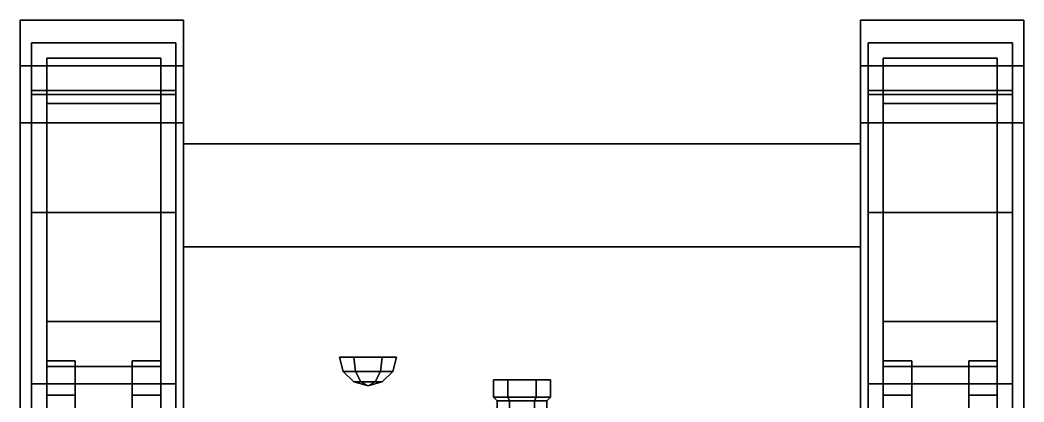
# Model space of a CAD drawing. Extents: x -1.32 to 1.32, y -3.69 to 3.69.
# Drawn here: x -1.32 to 1.32, y 2.687 to 3.69 of the extents above; entities that cross this region are included whole.
import ezdxf

# ---------------------------------------------------------------- set-up
doc = ezdxf.new("R2010")
doc.units = 0
doc.layers.get('0').update_dxf_attribs({"linetype": 'CONTINUOUS'})
for name, color, linetype in [('GUN', 1, 'CONTINUOUS'), ('MUDGUARD', 3, 'CONTINUOUS'), ('TRACKS', 5, 'CONTINUOUS'), ('WHEEL', 2, 'CONTINUOUS')]:
    doc.layers.add(name, color=color, linetype=linetype)

msp = doc.modelspace()

# ---------------------------------------------------------------- linework, layer by layer
for points in [[(-0.89, 3.095, 0.55), (-0.89, 2.645, 0.55), (-0.89, 2.645, 1.485), (-0.89, 3.365, 1.1)], [(0.89, 3.365, 1.1), (0.89, 3.095, 0.55), (-0.89, 3.095, 0.55), (-0.89, 3.365, 1.1)], [(-0.89, 3.365, 1.1), (-0.89, 2.645, 1.485), (0.89, 2.645, 1.485), (0.89, 3.365, 1.1)], [(0.89, 2.645, 1.485), (0.89, 2.645, 0.55), (0.89, 3.095, 0.55), (0.89, 3.365, 1.1)], [(0.89, 3.095, 0.55), (0.89, -2.845, 0.55), (-0.89, -2.845, 0.55), (-0.89, 3.095, 0.55)], [(-0.4375, 2.7675, 1.5312), (-0.4425, 2.805, 1.54), (-0.48, 2.805, 1.475), (-0.47, 2.7675, 1.475)], [(-0.47, 2.7675, 1.475), (-0.48, 2.805, 1.475), (-0.4425, 2.805, 1.41), (-0.4375, 2.7675, 1.4187)], [(-0.4425, 2.805, 1.41), (-0.48, 2.805, 1.475), (-0.33, 2.805, 1.475), (-0.3675, 2.805, 1.41)], [(-0.48, 2.805, 1.475), (-0.4425, 2.805, 1.54), (-0.3675, 2.805, 1.54), (-0.33, 2.805, 1.475)], [(-0.3725, 2.7675, 1.5312), (-0.3675, 2.805, 1.54), (-0.4425, 2.805, 1.54), (-0.4375, 2.7675, 1.5312)], [(-0.4375, 2.7675, 1.4187), (-0.4425, 2.805, 1.41), (-0.3675, 2.805, 1.41), (-0.3725, 2.7675, 1.4188)], [(-0.34, 2.7675, 1.475), (-0.33, 2.805, 1.475), (-0.3675, 2.805, 1.54), (-0.3725, 2.7675, 1.5312)], [(-0.3725, 2.7675, 1.4188), (-0.3675, 2.805, 1.41), (-0.33, 2.805, 1.475), (-0.34, 2.7675, 1.475)], [(-0.4238, 2.74, 1.5075), (-0.4375, 2.7675, 1.5312), (-0.47, 2.7675, 1.475), (-0.4425, 2.74, 1.475)], [(-0.4425, 2.74, 1.475), (-0.47, 2.7675, 1.475), (-0.4375, 2.7675, 1.4187), (-0.4238, 2.74, 1.4425)], [(-0.3863, 2.74, 1.5075), (-0.3725, 2.7675, 1.5312), (-0.4375, 2.7675, 1.5312), (-0.4238, 2.74, 1.5075)], [(-0.4238, 2.74, 1.4425), (-0.4375, 2.7675, 1.4187), (-0.3725, 2.7675, 1.4188), (-0.3863, 2.74, 1.4425)], [(-0.3675, 2.74, 1.475), (-0.34, 2.7675, 1.475), (-0.3725, 2.7675, 1.5312), (-0.3863, 2.74, 1.5075)], [(-0.3863, 2.74, 1.4425), (-0.3725, 2.7675, 1.4188), (-0.34, 2.7675, 1.475), (-0.3675, 2.74, 1.475)], [(-0.405, 2.73, 1.475), (-0.4238, 2.74, 1.5075), (-0.4425, 2.74, 1.475), (-0.405, 2.73, 1.475)], [(-0.405, 2.73, 1.475), (-0.4425, 2.74, 1.475), (-0.4238, 2.74, 1.4425), (-0.405, 2.73, 1.475)], [(-0.405, 2.73, 1.475), (-0.4238, 2.74, 1.4425), (-0.3863, 2.74, 1.4425), (-0.405, 2.73, 1.475)], [(-0.405, 2.73, 1.475), (-0.3863, 2.74, 1.5075), (-0.4238, 2.74, 1.5075), (-0.405, 2.73, 1.475)], [(-0.405, 2.73, 1.475), (-0.3675, 2.74, 1.475), (-0.3863, 2.74, 1.5075), (-0.405, 2.73, 1.475)], [(-0.405, 2.73, 1.475), (-0.3863, 2.74, 1.4425), (-0.3675, 2.74, 1.475), (-0.405, 2.73, 1.475)]]:
    msp.add_3dface(points)
at = {"layer": 'GUN'}
for points in [[(-0.0375, 2.7, 2.09), (-0.075, 2.7, 2.155), (-0.075, 2.745, 2.155), (-0.0375, 2.745, 2.09)], [(-0.075, 2.7, 2.155), (-0.0375, 2.7, 2.22), (-0.0375, 2.745, 2.22), (-0.075, 2.745, 2.155)], [(-0.0375, 2.745, 2.22), (0.0375, 2.745, 2.22), (0.075, 2.745, 2.155), (-0.075, 2.745, 2.155)], [(-0.075, 2.745, 2.155), (0.075, 2.745, 2.155), (0.0375, 2.745, 2.09), (-0.0375, 2.745, 2.09)], [(0.0375, 2.7, 2.09), (-0.0375, 2.7, 2.09), (-0.0375, 2.745, 2.09), (0.0375, 2.745, 2.09)], [(-0.0375, 2.7, 2.22), (0.0375, 2.7, 2.22), (0.0375, 2.745, 2.22), (-0.0375, 2.745, 2.22)], [(0.075, 2.7, 2.155), (0.0375, 2.7, 2.09), (0.0375, 2.745, 2.09), (0.075, 2.745, 2.155)], [(0.0375, 2.7, 2.22), (0.075, 2.7, 2.155), (0.075, 2.745, 2.155), (0.0375, 2.745, 2.22)], [(-0.0325, 2.69, 2.0987), (-0.065, 2.69, 2.155), (-0.075, 2.7, 2.155), (-0.0375, 2.7, 2.09)], [(-0.065, 2.69, 2.155), (-0.0325, 2.69, 2.2113), (-0.0375, 2.7, 2.22), (-0.075, 2.7, 2.155)], [(0.0325, 2.69, 2.0987), (-0.0325, 2.69, 2.0987), (-0.0375, 2.7, 2.09), (0.0375, 2.7, 2.09)], [(-0.0325, 2.69, 2.2113), (0.0325, 2.69, 2.2113), (0.0375, 2.7, 2.22), (-0.0375, 2.7, 2.22)], [(0.065, 2.69, 2.155), (0.0325, 2.69, 2.0987), (0.0375, 2.7, 2.09), (0.075, 2.7, 2.155)], [(0.0325, 2.69, 2.2113), (0.065, 2.69, 2.155), (0.075, 2.7, 2.155), (0.0375, 2.7, 2.22)], [(-0.0325, 2.16, 2.0987), (-0.065, 2.16, 2.155), (-0.065, 2.69, 2.155), (-0.0325, 2.69, 2.0987)], [(-0.065, 2.16, 2.155), (-0.0325, 2.16, 2.2113), (-0.0325, 2.69, 2.2113), (-0.065, 2.69, 2.155)], [(0.0325, 2.16, 2.0987), (-0.0325, 2.16, 2.0987), (-0.0325, 2.69, 2.0987), (0.0325, 2.69, 2.0987)], [(-0.0325, 2.16, 2.2113), (0.0325, 2.16, 2.2113), (0.0325, 2.69, 2.2113), (-0.0325, 2.69, 2.2113)], [(0.065, 2.16, 2.155), (0.0325, 2.16, 2.0987), (0.0325, 2.69, 2.0987), (0.065, 2.69, 2.155)], [(0.0325, 2.16, 2.2113), (0.065, 2.16, 2.155), (0.065, 2.69, 2.155), (0.0325, 2.69, 2.2113)]]:
    msp.add_3dface(points, dxfattribs=at)
at = {"layer": 'MUDGUARD'}
for points in [[(-0.89, 3.69, 1.22), (-1.32, 3.69, 1.22), (-1.32, 3.57, 1.345), (-0.89, 3.57, 1.345)], [(-1.32, 3.69, 1.22), (-0.89, 3.69, 1.22), (-0.89, 3.57, 1.345), (-1.32, 3.57, 1.345)], [(-0.89, 3.365, 1.1), (-0.89, 3.57, 1.345), (-0.89, 3.69, 1.22), (-0.89, 3.365, 1.1)], [(-0.89, 3.57, 1.345), (-0.89, 3.365, 1.1), (-0.89, 3.365, 1.1), (-0.89, 3.69, 1.22)], [(1.32, 3.69, 1.22), (0.89, 3.69, 1.22), (0.89, 3.57, 1.345), (1.32, 3.57, 1.345)], [(0.89, 3.69, 1.22), (1.32, 3.69, 1.22), (1.32, 3.57, 1.345), (0.89, 3.57, 1.345)], [(0.89, 3.69, 1.22), (0.89, 3.365, 1.1), (0.89, 3.42, 1.43), (0.89, 3.57, 1.345)], [(0.89, 3.365, 1.1), (0.89, 3.69, 1.22), (0.89, 3.57, 1.345), (0.89, 3.42, 1.43)], [(-0.89, 3.57, 1.345), (-1.32, 3.57, 1.345), (-1.32, 3.42, 1.43), (-0.89, 3.42, 1.43)], [(-1.32, 3.57, 1.345), (-0.89, 3.57, 1.345), (-0.89, 3.42, 1.43), (-1.32, 3.42, 1.43)], [(-0.89, 3.42, 1.43), (-0.89, 2.7479, 1.43), (-0.89, 3.365, 1.1), (-0.89, 3.57, 1.345)], [(-0.89, 2.7479, 1.43), (-0.89, 3.42, 1.43), (-0.89, 3.57, 1.345), (-0.89, 3.365, 1.1)], [(1.32, 3.57, 1.345), (0.89, 3.57, 1.345), (0.89, 3.42, 1.43), (1.32, 3.42, 1.43)], [(0.89, 3.57, 1.345), (1.32, 3.57, 1.345), (1.32, 3.42, 1.43), (0.89, 3.42, 1.43)], [(-1.32, 3.42, 1.43), (-0.89, 3.42, 1.43), (-0.89, 1.065, 1.43), (-1.32, 1.065, 1.43)], [(-0.89, 3.42, 1.43), (-1.32, 3.42, 1.43), (-1.32, 1.065, 1.43), (-0.89, 1.065, 1.43)], [(0.89, 3.42, 1.43), (1.32, 3.42, 1.43), (1.32, 1.065, 1.43), (0.89, 1.065, 1.43)], [(1.32, 3.42, 1.43), (0.89, 3.42, 1.43), (0.89, 1.065, 1.43), (1.32, 1.065, 1.43)], [(0.89, 3.42, 1.43), (0.89, 3.365, 1.1), (0.89, 2.7479, 1.43)], [(0.89, 3.365, 1.1), (0.89, 3.42, 1.43), (0.89, 2.7479, 1.43)]]:
    msp.add_3dface(points, dxfattribs=at)
at = {"layer": 'TRACKS'}
for points in [[(-1.29, 3.63, 0.91), (-0.91, 3.63, 0.91), (-0.91, 3.495, 1.22), (-1.29, 3.495, 1.22)], [(-0.91, 3.63, 0.91), (-1.29, 3.63, 0.91), (-1.29, 3.495, 1.22), (-0.91, 3.495, 1.22)], [(-1.29, 3.505, 0.615), (-0.91, 3.505, 0.615), (-0.91, 3.63, 0.91), (-1.29, 3.63, 0.91)], [(-0.91, 3.505, 0.615), (-1.29, 3.505, 0.615), (-1.29, 3.63, 0.91), (-0.91, 3.63, 0.91)], [(0.91, 3.505, 0.615), (1.29, 3.505, 0.615), (1.29, 3.63, 0.91), (0.91, 3.63, 0.91)], [(1.29, 3.505, 0.615), (0.91, 3.505, 0.615), (0.91, 3.63, 0.91), (1.29, 3.63, 0.91)], [(0.91, 3.63, 0.91), (1.29, 3.63, 0.91), (1.29, 3.495, 1.22), (0.91, 3.495, 1.22)], [(1.29, 3.63, 0.91), (0.91, 3.63, 0.91), (0.91, 3.495, 1.22), (1.29, 3.495, 1.22)], [(-1.29, 2.735), (-0.91, 2.735), (-0.91, 3.505, 0.615), (-1.29, 3.505, 0.615)], [(-0.91, 2.735), (-1.29, 2.735), (-1.29, 3.505, 0.615), (-0.91, 3.505, 0.615)], [(-0.91, 3.495, 1.22), (-1.29, 3.495, 1.22), (-1.29, 3.185, 1.34), (-0.91, 3.185, 1.34)], [(-1.29, 3.495, 1.22), (-0.91, 3.495, 1.22), (-0.91, 3.185, 1.34), (-1.29, 3.185, 1.34)], [(0.91, 2.735), (1.29, 2.735), (1.29, 3.505, 0.615), (0.91, 3.505, 0.615)], [(1.29, 2.735), (0.91, 2.735), (0.91, 3.505, 0.615), (1.29, 3.505, 0.615)], [(1.29, 3.495, 1.22), (0.91, 3.495, 1.22), (0.91, 3.185, 1.34), (1.29, 3.185, 1.34)], [(0.91, 3.495, 1.22), (1.29, 3.495, 1.22), (1.29, 3.185, 1.34), (0.91, 3.185, 1.34)], [(-0.91, 3.185, 1.34), (-1.29, 3.185, 1.34), (-1.29, -3.29, 1.185), (-0.91, -3.29, 1.185)], [(-1.29, 3.185, 1.34), (-0.91, 3.185, 1.34), (-0.91, -3.29, 1.185), (-1.29, -3.29, 1.185)], [(0.91, 3.185, 1.34), (1.29, 3.185, 1.34), (1.29, -3.29, 1.185), (0.91, -3.29, 1.185)], [(1.29, 3.185, 1.34), (0.91, 3.185, 1.34), (0.91, -3.29, 1.185), (1.29, -3.29, 1.185)], [(-1.29, -2.63), (-0.91, -2.63), (-0.91, 2.735), (-1.29, 2.735)], [(-0.91, -2.63), (-1.29, -2.63), (-1.29, 2.735), (-0.91, 2.735)], [(1.29, -2.63), (0.91, -2.63), (0.91, 2.735), (1.29, 2.735)], [(0.91, -2.63), (1.29, -2.63), (1.29, 2.735), (0.91, 2.735)]]:
    msp.add_3dface(points, dxfattribs=at)
at = {"layer": 'WHEEL'}
for points in [[(-0.95, 3.4714, 1.1964), (-0.95, 3.59, 0.91), (-1.25, 3.59, 0.91), (-1.25, 3.4714, 1.1964)], [(-1.25, 2.78, 0.91), (-1.25, 3.4714, 1.1964), (-1.25, 3.59, 0.91), (-1.25, 2.8986, 0.6236)], [(-1.25, 2.8986, 0.6236), (-1.25, 3.59, 0.91), (-1.25, 3.4714, 0.6236), (-1.25, 3.185, 0.505)], [(-0.95, 3.59, 0.91), (-0.95, 3.4714, 0.6236), (-1.25, 3.4714, 0.6236), (-1.25, 3.59, 0.91)], [(-0.95, 2.8986, 0.6236), (-0.95, 3.59, 0.91), (-0.95, 3.4714, 1.1964), (-0.95, 2.78, 0.91)], [(-0.95, 3.185, 0.505), (-0.95, 3.4714, 0.6236), (-0.95, 3.59, 0.91), (-0.95, 2.8986, 0.6236)], [(1.25, 3.4714, 1.1964), (1.25, 3.59, 0.91), (0.95, 3.59, 0.91), (0.95, 3.4714, 1.1964)], [(1.25, 3.59, 0.91), (1.25, 3.4714, 0.6236), (0.95, 3.4714, 0.6236), (0.95, 3.59, 0.91)], [(0.95, 2.78, 0.91), (0.95, 3.4714, 1.1964), (0.95, 3.59, 0.91), (0.95, 2.8986, 0.6236)], [(0.95, 2.8986, 0.6236), (0.95, 3.59, 0.91), (0.95, 3.4714, 0.6236), (0.95, 3.185, 0.505)], [(1.25, 2.8986, 0.6236), (1.25, 3.59, 0.91), (1.25, 3.4714, 1.1964), (1.25, 2.78, 0.91)], [(1.25, 3.185, 0.505), (1.25, 3.4714, 0.6236), (1.25, 3.59, 0.91), (1.25, 2.8986, 0.6236)], [(-1.25, 2.8986, 1.1964), (-1.25, 3.185, 1.315), (-1.25, 3.4714, 1.1964), (-1.25, 2.78, 0.91)], [(-0.95, 3.4714, 0.6236), (-0.95, 3.185, 0.505), (-1.25, 3.185, 0.505), (-1.25, 3.4714, 0.6236)], [(-0.95, 3.185, 1.315), (-0.95, 3.4714, 1.1964), (-1.25, 3.4714, 1.1964), (-1.25, 3.185, 1.315)], [(-0.95, 2.78, 0.91), (-0.95, 3.4714, 1.1964), (-0.95, 3.185, 1.315), (-0.95, 2.8986, 1.1964)], [(1.25, 3.185, 1.315), (1.25, 3.4714, 1.1964), (0.95, 3.4714, 1.1964), (0.95, 3.185, 1.315)], [(1.25, 3.4714, 0.6236), (1.25, 3.185, 0.505), (0.95, 3.185, 0.505), (0.95, 3.4714, 0.6236)], [(0.95, 2.8986, 1.1964), (0.95, 3.185, 1.315), (0.95, 3.4714, 1.1964), (0.95, 2.78, 0.91)], [(1.25, 2.78, 0.91), (1.25, 3.4714, 1.1964), (1.25, 3.185, 1.315), (1.25, 2.8986, 1.1964)], [(-0.95, 3.185, 0.505), (-0.95, 2.8986, 0.6236), (-1.25, 2.8986, 0.6236), (-1.25, 3.185, 0.505)], [(-0.95, 2.8986, 1.1964), (-0.95, 3.185, 1.315), (-1.25, 3.185, 1.315), (-1.25, 2.8986, 1.1964)], [(1.25, 2.8986, 1.1964), (1.25, 3.185, 1.315), (0.95, 3.185, 1.315), (0.95, 2.8986, 1.1964)], [(1.25, 3.185, 0.505), (1.25, 2.8986, 0.6236), (0.95, 2.8986, 0.6236), (0.95, 3.185, 0.505)], [(-0.95, 2.78, 0.91), (-0.95, 2.8986, 1.1964), (-1.25, 2.8986, 1.1964), (-1.25, 2.78, 0.91)], [(-0.95, 2.8986, 0.6236), (-0.95, 2.78, 0.91), (-1.25, 2.78, 0.91), (-1.25, 2.8986, 0.6236)], [(1.25, 2.78, 0.91), (1.25, 2.8986, 1.1964), (0.95, 2.8986, 1.1964), (0.95, 2.78, 0.91)], [(1.25, 2.8986, 0.6236), (1.25, 2.78, 0.91), (0.95, 2.78, 0.91), (0.95, 2.8986, 0.6236)], [(-1.175, 2.705, 0.3409), (-1.175, 2.795, 0.185), (-1.25, 2.795, 0.185), (-1.25, 2.705, 0.3409)], [(-1.25, 2.525, 0.3409), (-1.25, 2.705, 0.3409), (-1.25, 2.795, 0.185), (-1.25, 2.435, 0.185)], [(-1.175, 2.795, 0.185), (-1.175, 2.705, 0.0291), (-1.25, 2.705, 0.0291), (-1.25, 2.795, 0.185)], [(-1.25, 2.435, 0.185), (-1.25, 2.795, 0.185), (-1.25, 2.705, 0.0291), (-1.25, 2.525, 0.0291)], [(-1.175, 2.435, 0.185), (-1.175, 2.795, 0.185), (-1.175, 2.705, 0.3409), (-1.175, 2.525, 0.3409)], [(-1.175, 2.525, 0.0291), (-1.175, 2.705, 0.0291), (-1.175, 2.795, 0.185), (-1.175, 2.435, 0.185)], [(-0.95, 2.705, 0.3409), (-0.95, 2.795, 0.185), (-1.025, 2.795, 0.185), (-1.025, 2.705, 0.3409)], [(-1.025, 2.525, 0.3409), (-1.025, 2.705, 0.3409), (-1.025, 2.795, 0.185), (-1.025, 2.435, 0.185)], [(-0.95, 2.795, 0.185), (-0.95, 2.705, 0.0291), (-1.025, 2.705, 0.0291), (-1.025, 2.795, 0.185)], [(-1.025, 2.435, 0.185), (-1.025, 2.795, 0.185), (-1.025, 2.705, 0.0291), (-1.025, 2.525, 0.0291)], [(-0.95, 2.435, 0.185), (-0.95, 2.795, 0.185), (-0.95, 2.705, 0.3409), (-0.95, 2.525, 0.3409)], [(-0.95, 2.525, 0.0291), (-0.95, 2.705, 0.0291), (-0.95, 2.795, 0.185), (-0.95, 2.435, 0.185)], [(0.95, 2.525, 0.3409), (0.95, 2.705, 0.3409), (0.95, 2.795, 0.185), (0.95, 2.435, 0.185)], [(1.025, 2.705, 0.3409), (1.025, 2.795, 0.185), (0.95, 2.795, 0.185), (0.95, 2.705, 0.3409)], [(0.95, 2.435, 0.185), (0.95, 2.795, 0.185), (0.95, 2.705, 0.0291), (0.95, 2.525, 0.0291)], [(1.025, 2.795, 0.185), (1.025, 2.705, 0.0291), (0.95, 2.705, 0.0291), (0.95, 2.795, 0.185)], [(1.025, 2.435, 0.185), (1.025, 2.795, 0.185), (1.025, 2.705, 0.3409), (1.025, 2.525, 0.3409)], [(1.025, 2.525, 0.0291), (1.025, 2.705, 0.0291), (1.025, 2.795, 0.185), (1.025, 2.435, 0.185)], [(1.175, 2.525, 0.3409), (1.175, 2.705, 0.3409), (1.175, 2.795, 0.185), (1.175, 2.435, 0.185)], [(1.25, 2.705, 0.3409), (1.25, 2.795, 0.185), (1.175, 2.795, 0.185), (1.175, 2.705, 0.3409)], [(1.175, 2.435, 0.185), (1.175, 2.795, 0.185), (1.175, 2.705, 0.0291), (1.175, 2.525, 0.0291)], [(1.25, 2.795, 0.185), (1.25, 2.705, 0.0291), (1.175, 2.705, 0.0291), (1.175, 2.795, 0.185)], [(1.25, 2.435, 0.185), (1.25, 2.795, 0.185), (1.25, 2.705, 0.3409), (1.25, 2.525, 0.3409)], [(1.25, 2.525, 0.0291), (1.25, 2.705, 0.0291), (1.25, 2.795, 0.185), (1.25, 2.435, 0.185)], [(-1.175, 2.705, 0.0291), (-1.175, 2.525, 0.0291), (-1.25, 2.525, 0.0291), (-1.25, 2.705, 0.0291)], [(-1.175, 2.525, 0.3409), (-1.175, 2.705, 0.3409), (-1.25, 2.705, 0.3409), (-1.25, 2.525, 0.3409)], [(-0.95, 2.705, 0.0291), (-0.95, 2.525, 0.0291), (-1.025, 2.525, 0.0291), (-1.025, 2.705, 0.0291)], [(-0.95, 2.525, 0.3409), (-0.95, 2.705, 0.3409), (-1.025, 2.705, 0.3409), (-1.025, 2.525, 0.3409)], [(1.025, 2.705, 0.0291), (1.025, 2.525, 0.0291), (0.95, 2.525, 0.0291), (0.95, 2.705, 0.0291)], [(1.025, 2.525, 0.3409), (1.025, 2.705, 0.3409), (0.95, 2.705, 0.3409), (0.95, 2.525, 0.3409)], [(1.25, 2.705, 0.0291), (1.25, 2.525, 0.0291), (1.175, 2.525, 0.0291), (1.175, 2.705, 0.0291)], [(1.25, 2.525, 0.3409), (1.25, 2.705, 0.3409), (1.175, 2.705, 0.3409), (1.175, 2.525, 0.3409)]]:
    msp.add_3dface(points, dxfattribs=at)

doc.saveas('drawing.dxf')
